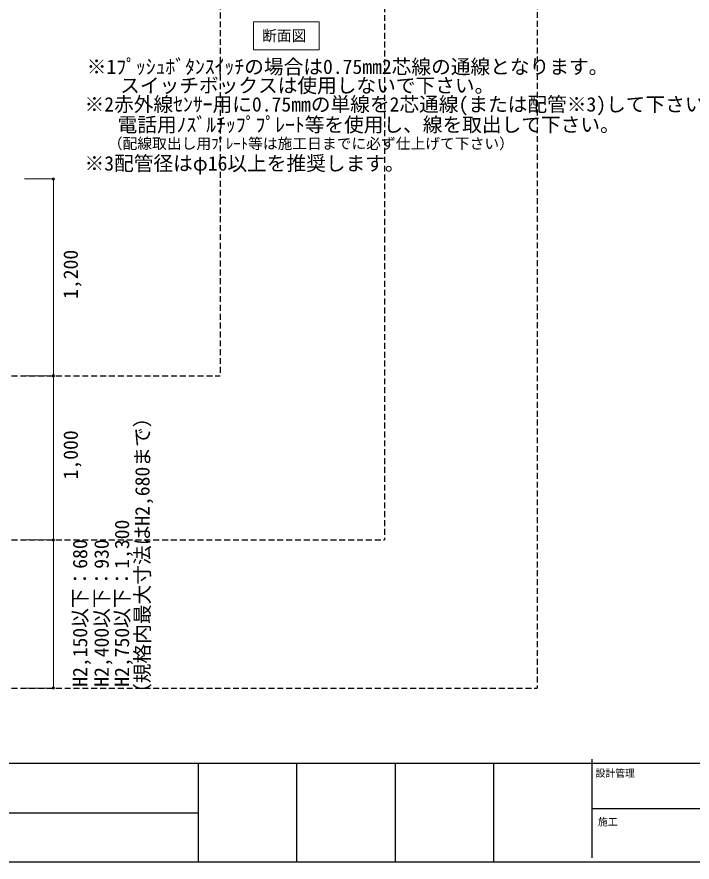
# Model space of a CAD drawing. Units: millimetres, scale not verified. Extents: x -6147 to 6028, y -4263 to 4212.
# Drawn here: x -2155 to 1960, y -4263 to 888 of the extents above; entities that cross this region are included whole.
import ezdxf
from ezdxf.enums import TextEntityAlignment as Align

# ---------------------------------------------------------------- set-up
doc = ezdxf.new("R2010")
doc.units = ezdxf.units.MM
doc.header["$LTSCALE"] = 30
doc.header["$PDMODE"] = 32
doc.header["$PDSIZE"] = 15
doc.linetypes.add('DASHED1', pattern=[1.8, 1.2, -0.6])
doc.layers.add('0-0', color=4, linetype='Continuous')
doc.layers.add('0-3__0-0_枠線', color=7, linetype='Continuous')
doc.layers.add('0-2__2-4_', color=7, linetype='Continuous', lineweight=18)
doc.styles.add('ＭＳ ゴシック', font='')
doc.styles.get('ＭＳ ゴシック').set_extended_font_data('MS Gothic')

msp = doc.modelspace()

# ---------------------------------------------------------------- linework, layer by layer
at = {"layer": '0-0', "linetype": 'DASHED1'}
for p, q in [((-914.84, 3722.65), (-914.84, -1299.65)), ((1015.24, 3725.41), (1015.24, -3202.51)), ((85.16, 3707.06), (85.16, -2299.65)), ((-2457.4, -1299.65), (-914.84, -1299.65)), ((-2457.6, -2299.65), (85.16, -2299.65)), ((-2457.4, -3202.51), (1015.24, -3202.51))]:
    msp.add_line(p, q, dxfattribs=at)
at = {"layer": '0-0', "color": 6}
for p, q in [((1349.86, -3635.59), (1349.86, -4237.61)), ((-6146.7, -3660.83), (6027.78, -3660.83)), ((-1050.14, -3660.83), (-1050.14, -4262.86)), ((-450.14, -3660.83), (-450.14, -4262.86)), ((149.86, -3660.83), (149.86, -4262.86)), ((749.86, -3660.83), (749.86, -4262.86)), ((-6146.7, -3961.84), (-1050.14, -3961.84)), ((1349.86, -3936.6), (6027.78, -3936.6)), ((6027.78, -4262.86), (-6146.7, -4262.86))]:
    msp.add_line(p, q, dxfattribs=at)
at = {"layer": '0-2__2-4_', "color": 4}
for p, q in [((-1932.2, -99.65), (-2108.79, -99.65)), ((-1932.2, -99.65), (-1932.2, -1299.65)), ((-1932.2, -1299.65), (-2108.79, -1299.65)), ((-1932.2, -1299.65), (-1932.2, -2299.65)), ((-1932.2, -2299.65), (-2108.79, -2299.65)), ((-1932.2, -2299.65), (-1932.2, -3202.51)), ((-1932.2, -3202.51), (-2108.79, -3202.51))]:
    msp.add_line(p, q, dxfattribs=at)
at = {"layer": '0-2__2-4_'}
msp.add_lwpolyline([(-311.83, 858.68), (-311.83, 687.63), (-713.15, 687.63), (-713.15, 858.68)], close=True, dxfattribs=at)
at = {"layer": '0-2__2-4_', "color": 4}
for p in [(-1932.2, -99.65), (-1932.2, -1299.65), (-1932.2, -2299.65), (-1932.2, -3202.51)]:
    msp.add_point(p, dxfattribs=at)

# ---------------------------------------------------------------- texts
at = {"layer": '0-2__2-4_', "style": 'ＭＳ ゴシック'}
for s, height, p in [('断面図', 65.98, (-660.52, 720.52)), ('※1ﾌﾟｯｼｭﾎﾞﾀﾝｽｲｯﾁの場合は0.75mm2芯線の通線となります。', 87.98, (-1729.17, 513.76)), ('スイッチボックスは使用しないで下さい。', 87.98, (-1525.3, 399.72)), ('※2赤外線ｾﾝｻｰ用に0.75mmの単線を2芯通線(または配管※3)して下さい。', 87.98, (-1742.28, 284.58)), ('電話用ﾉｽﾞﾙﾁｯﾌﾟﾌﾟﾚｰﾄ等を使用し、線を取出して下さい。', 87.98, (-1540.79, 160.59)), ('（配線取出し用ﾌﾟﾚｰﾄ等は施工日までに必ず仕上げて下さい）', 65.98, (-1600.58, 63.17)), ('※3配管径はφ16以上を推奨します。', 87.98, (-1742.28, -75.28))]:
    msp.add_text(s, height=height, dxfattribs=at).set_placement(p, align=Align.BOTTOM_LEFT)
at = {"layer": '0-2__2-4_', "color": 3, "style": 'ＭＳ ゴシック'}
for s, p in [('1,200', (-1756.81, -830.9)), ('（規格内最大寸法はH2,680まで）', (-1319.71, -3292.69)), ('1,000', (-1756.81, -1930.9)), ('H2,750以下：1,300', (-1444.16, -3194.44)), ('H2,150以下：680', (-1699.61, -3194.44)), ('H2,400以下：930', (-1568.61, -3194.44))]:
    msp.add_text(s, height=87.98, rotation=90, dxfattribs=at).set_placement(p, align=Align.BOTTOM_LEFT)
at = {"layer": '0-3__0-0_枠線', "style": 'ＭＳ ゴシック'}
for s, p in [('設計管理', (1371.97, -3756.49)), ('施工', (1386.8, -4053))]:
    msp.add_text(s, height=43.99, dxfattribs=at).set_placement(p, align=Align.BOTTOM_LEFT)

doc.saveas('drawing.dxf')
